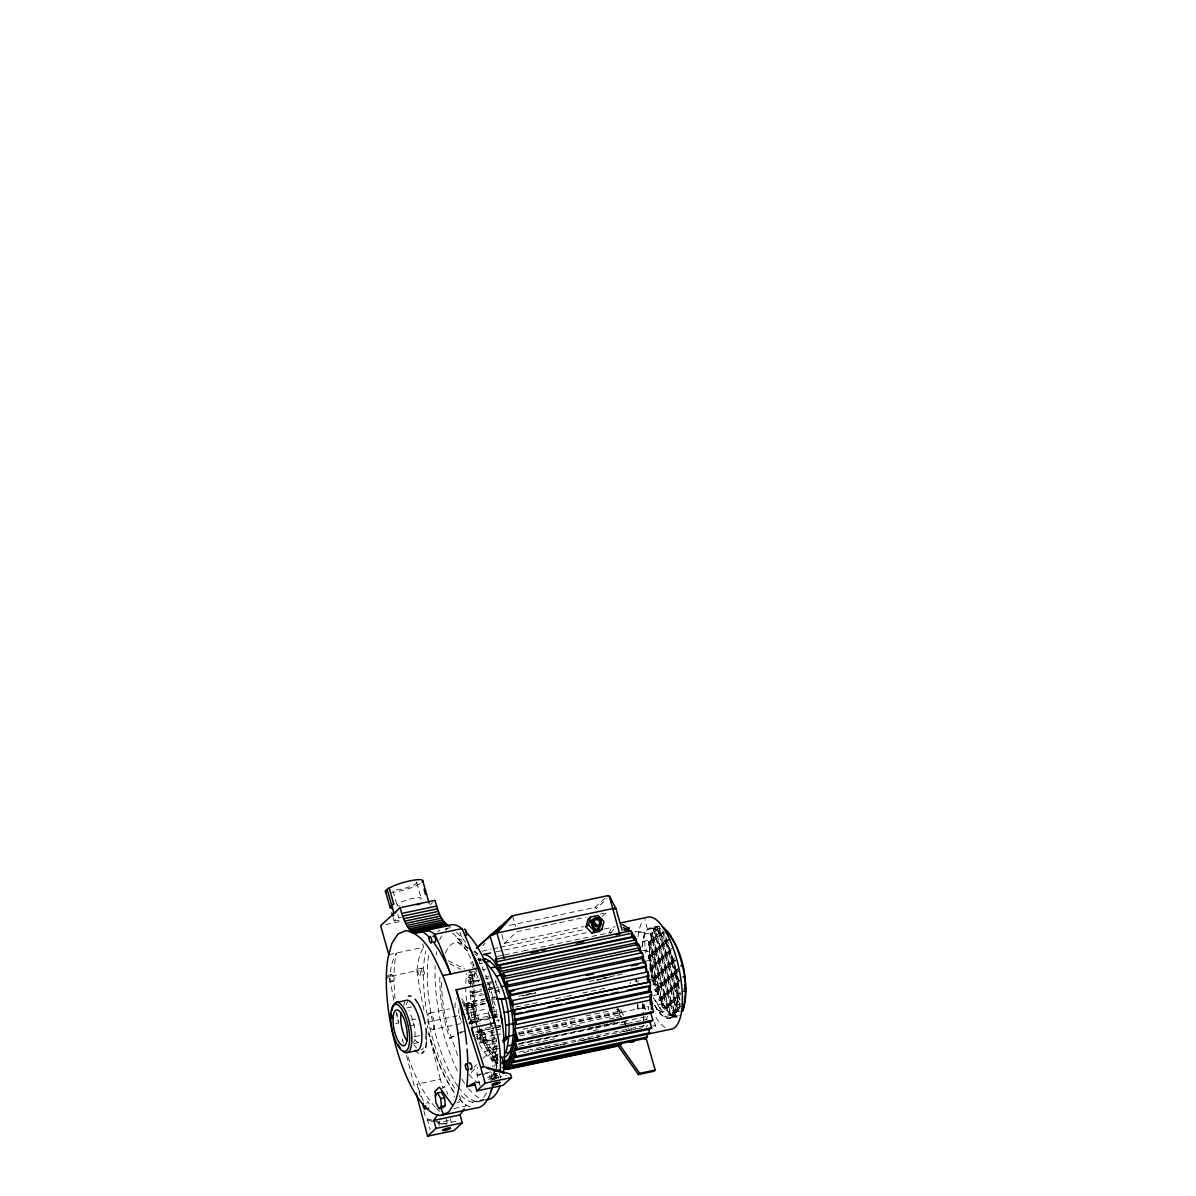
<?xml version="1.0" encoding="UTF-8"?>
<svg xmlns="http://www.w3.org/2000/svg" width="1196" height="1196" viewBox="0 0 1196 1196"><rect width="100%" height="100%" fill="white"/><g stroke="black" fill="none" stroke-linecap="round" stroke-linejoin="round"><path stroke-width="0.75" stroke-dasharray="5 3.75" d="M659.056 926.272L663.361 943.495L660.371 946.245L658.832 946.574L656.305 937.724L660.835 934.659L656.305 937.724M673.243 960.732L671.704 961.061L669.177 952.21L670.732 951.881L675.74 971.601L672.75 974.351L671.21 974.68L668.684 965.83L673.213 962.765L668.684 965.83M676.682 959.581L673.692 962.317L676.218 971.167L676.189 973.2L673.213 975.936L675.725 984.786L675.695 986.82L672.72 989.555L675.232 998.406L675.202 1000.439L672.227 1003.175L674.738 1012.025L674.708 1014.058L673.169 1014.387L674.499 1016.929L673.647 1013.939L678.177 1010.874L675.68 999.991L678.67 997.24L676.174 986.371L679.164 983.62L677.609 983.949L674.634 986.7L677.145 995.535L680.688 993.383M473.616 1022.999L472.659 1022.954C467.666 1018.319 466.066 1009.753 468.249 1003.384L470.013 1002.786C475.006 1007.421 476.606 1015.987 474.423 1022.356L469.759 1023.806M469.041 1024.269L470.551 1023.163C472.943 1015.778 470.91 1004.311 462.418 1002.143L466.41 1009.2L468.384 1019.53M641.953 947.247L643.777 935.616L646.543 930.204L650.205 927.722L657.95 926.093L654.272 928.574C643.598 956.875 651.431 994.908 673.004 1016.211L677.34 1016.809L669.611 1018.454L665.275 1017.841L660.581 1014.193L654.646 1005.402L662.39 1003.773L667.054 1010.844L671.763 1015.24L676.203 1016.66L679.418 1015.255M480.089 1085.654L476.995 1074.785L477.204 1071.676A55.838 19.121 78.1 0 0 477.294 1067.281M642.162 946.2L644.509 934.181L647.499 929.546L659.086 926.242M649.981 955.813L648.217 955.365L649.981 955.813L652.971 953.063L650.445 944.227L648.337 945.064L648.636 941.476L650.176 941.147M653.793 980.66C650.071 963.737 645.406 943.495 655.244 927.917L658.518 926.511L660.386 933.074L655.856 936.139L653.629 928.335L655.378 936.588L648.935 942.523L648.636 941.476M654.646 1005.402L659.325 1012.489L664.034 1016.884L668.459 1018.289L672.316 1016.615C682.677 1000.065 676.951 978.717 673.139 960.896C668.594 949.041 665.036 932.118 651.357 927.872M475.066 971.391C472.241 988.808 474.827 1006.733 479.895 1023.507M648.277 1009.873L648.666 1006.613L518.69 1034.017M652.134 976.908L651.79 978.208L652.179 974.83L650.594 971.87M498.493 1048.638L487.654 1050.925L486.069 1048.04L486.593 1044.9L495.607 1042.987M487.654 1050.925L488.177 1047.786M651.76 933.493L653.465 939.443L651.91 939.772L650.325 934.226L652.179 932.805M647.455 1025.032L646.363 1027.155M496.49 1040.849L483.857 1043.525L482.377 1040.161L483.169 1037.605L494.008 1035.317M483.857 1043.525L484.649 1040.954L483.169 1037.605M519.961 1035.9L619.229 1014.956L617.749 1011.607L618.556 1009.035L613.144 1010.186M619.229 1014.956L620.036 1012.399L618.556 1009.035M472.659 967.848L473.631 964.948L469.505 965.067L472.211 961.823M646.513 1019.291L647.485 1016.391M635.27 981.737L636.466 978.313M650.071 971.765L656.066 954.617L645.691 950.671L656.066 954.617M492.812 1076.221L494.247 1072.887M494.98 1071.212L497.865 1064.545M497.073 1073.201L494.157 1079.928A76.23 26.103 78.1 0 0 497.446 1070.734M469.056 1002.741L465.184 1003.564L463.794 1005.492L467.666 1004.67M663.033 985.594L654.287 979.778L663.033 985.594L654.048 984.577M494.785 1031.984L480.344 1035.033L479.028 1031.311L480.074 1029.412L492.722 1026.751M480.344 1035.033L481.405 1033.135L494.038 1030.459M610.678 933.448L614.923 927.648M439.799 977.296A76.23 26.103 78.1 0 0 446.586 1028.53L449.621 1038.278L455.691 1034.435M635.525 931.654L644.315 932.342L635.405 931.804M643.867 1025.077L641.519 1027.917L637.902 1028.68M663.092 1012.474L655.617 1008.841L663.092 1012.474L653.345 997.105M482.721 945.767L485.157 943.151M474.169 1067.146L476.681 1064.679M482.96 1058.55L486.727 1054.857L490.704 1053.467L485.77 1058.296M471.149 1072.603L477.04 1066.832M393.185 917.691L394.097 920.875L396.504 918.648L401.243 917.123M430.022 904.894L432.474 902.636M475.664 973.185L473.855 974.845L474.423 980.855L469.385 981.916L468.817 975.906L470.641 974.247L475.664 973.185L478.041 977.506L478.46 982.006M501.797 934.554L504.308 943.39L517.031 931.669L585.995 917.123M605.191 898.032L595.01 907.39L506.969 925.973M596.595 908.392L595.01 907.39L596.595 908.392L607.045 898.764M477.234 1025.734L476.113 1021.758L477.398 1020.577L490.031 1017.916M602.141 916.42L605.953 912.907M482.676 1030.115L477.653 1031.176L475.844 1032.836L480.867 1031.774L482.676 1030.115L485.053 1034.435L485.621 1040.43L483.812 1042.105L478.789 1043.166L480.598 1041.492L485.621 1040.43M442.057 1088.51L444.478 1086.282L447.947 1094.4M432.444 1120.263L427.107 1118.753L426.135 1119.65L435.045 1122.162M497.566 1046.44L488.536 1048.339L492.064 1060.732L497.028 1058.744M439.366 1125.81L438.469 1122.64L440.278 1120.966L441.175 1124.15M500.885 1078.314L499.524 1073.545L489.478 1075.667L487.654 1077.327L497.715 1075.219L498.612 1078.388M655.856 936.139L662.3 930.204M648.935 942.523L653.465 939.443M653.21 928.993L654.765 928.664L656.918 936.259L652.388 939.323L650.624 933.119M648.337 945.064L650.445 944.227M649.383 944.107L653.913 941.043L656.425 949.878L653.45 952.629L651.895 952.958L649.383 944.107L653.913 941.043L653.943 939.01L652.134 932.656L651.88 933.897L650.325 934.226M652.852 940.923L657.381 937.843L659.893 946.694L656.918 949.43L655.363 949.759L652.852 940.923L657.381 937.843L655.169 927.976M665.813 936.782L666.815 940.31L662.285 943.39L659.773 934.539L664.303 931.475M659.773 934.539L663.302 932.387M648.441 956.142L652.971 953.063M651.895 952.958L656.425 949.878M655.363 949.759L659.893 946.694M658.832 946.574L663.361 943.495M662.285 943.39L666.815 940.31M648.217 955.365L650.923 967.011L649.533 968.297L649.787 970.076L652.926 968.282L650.445 957.398L653.42 954.662L653.45 952.629L650.938 943.779M648.89 957.727L653.42 954.662L655.931 963.498L652.956 966.248L651.416 966.577L648.89 957.727L650.445 957.398M652.358 954.543L656.888 951.463L659.4 960.313L656.425 963.049L654.87 963.378L652.358 954.543L656.888 951.463L654.391 940.594M655.812 951.358L660.341 948.279L662.868 957.129L659.878 959.865L658.338 960.194L655.812 951.358L660.341 948.279L657.86 937.41M659.28 948.159L663.81 945.094L666.322 953.93L663.346 956.68L661.807 957.009L659.28 948.159L663.81 945.094L661.328 934.211M662.748 944.975L667.278 941.895L669.79 950.745L666.815 953.481L665.26 953.81L662.748 944.975L667.278 941.895L667.308 939.862L665.753 940.191L663.242 931.355M673.258 947.561L668.728 950.626L666.202 941.79L669.192 939.039M666.202 941.79L670.732 938.711M651.416 966.577L655.931 963.498M654.87 963.378L659.4 960.313M658.338 960.194L662.868 957.129M661.807 957.009L666.322 953.93M665.26 953.81L669.79 950.745M648.337 958.235L649.951 957.847L652.478 966.697L649.533 968.297M649.787 970.076L652.926 968.282L655.438 977.117L651.79 979.389L652.179 981.034L653.719 980.72L655.901 978.717L655.931 976.683L653.405 967.833L656.395 965.097L656.425 963.049L653.898 954.214M651.865 968.162L656.395 965.097L658.906 973.933L655.931 976.683L654.376 976.997L651.865 968.162L653.405 967.833M655.333 964.978L659.848 961.898L662.375 970.748L659.385 973.484L657.845 973.813L655.333 964.978L659.848 961.898L657.366 951.029M658.787 961.778L663.317 958.714L665.843 967.549L662.853 970.3L661.313 970.629L658.787 961.778L663.317 958.714L660.835 947.83M662.255 958.594L666.785 955.529L669.297 964.365L666.322 967.115L664.767 967.429L662.255 958.594L666.785 955.529L664.288 944.646M665.724 955.41L670.238 952.33L672.765 961.18L669.775 963.916L668.235 964.245L665.724 955.41L670.238 952.33L667.757 941.461M669.177 952.21L671.165 950.386M651.79 979.389L655.438 977.117M654.376 976.997L658.906 973.933M657.845 973.813L662.375 970.748M661.313 970.629L665.843 967.549M664.767 967.429L669.297 964.365M668.235 964.245L672.765 961.18M671.704 961.061L674.679 958.31M652.179 981.034L655.901 978.717L658.413 987.552L654.825 989.765L655.333 991.29L656.888 990.976L658.876 989.137L658.906 987.104L656.38 978.268L659.355 975.517L659.385 973.484L656.873 964.649M654.84 978.597L659.355 975.517L661.881 984.368L658.906 987.104L657.351 987.433L654.84 978.597L656.38 978.268M658.293 975.398L662.823 972.333L665.35 981.168L662.36 983.919L660.82 984.248L658.293 975.398L662.823 972.333L660.341 961.449M661.762 972.213L666.292 969.149L668.803 977.984L665.828 980.735L664.273 981.049L661.762 972.213L666.292 969.149L663.795 958.265M665.23 969.029L669.745 965.949L672.272 974.8L669.297 977.536L667.742 977.865L665.23 969.029L669.745 965.949L667.263 955.081M679.193 968.416L674.664 971.481L672.152 962.645L675.127 959.895M654.825 989.765L658.413 987.552M657.351 987.433L661.881 984.368M660.82 984.248L665.35 981.168M664.273 981.049L668.803 977.984M667.742 977.865L672.272 974.8M671.21 974.68L675.74 971.601M674.664 971.481L677.654 968.745M655.333 991.29L658.876 989.137L661.388 997.987L658.652 999.408L659.31 1000.813L660.85 1000.484L661.866 997.539L659.355 988.703L662.33 985.953L662.36 983.919L659.848 975.084M657.8 989.017L662.33 985.953L664.856 994.788L661.866 997.539L660.327 997.868L657.8 989.017L659.355 988.703M661.268 985.833L665.798 982.768L668.31 991.604L665.335 994.354L663.795 994.668L661.268 985.833L665.798 982.768L663.302 971.885M664.737 982.649L669.267 979.569L671.778 988.419L668.803 991.155L667.248 991.484L664.737 982.649L669.267 979.569L666.77 968.7M668.19 979.449L672.72 976.385L675.247 985.22L672.257 987.971L670.717 988.3L668.19 979.449L672.72 976.385L670.238 965.516M671.659 976.265L676.189 973.2L678.7 982.036L675.725 984.786L674.185 985.1L671.659 976.265L673.213 975.936M679.657 970.001L676.667 972.752L679.193 981.587L677.639 981.916L675.127 973.081L678.102 970.33M658.652 999.408L661.388 997.987M660.327 997.868L664.856 994.788M663.795 994.668L668.31 991.604M667.248 991.484L671.778 988.419M670.717 988.3L675.247 985.22M674.185 985.1L678.7 982.036M677.639 981.916L680.629 979.18M659.31 1000.813L661.837 999.572L663.526 1005.507L661.986 1005.836L660.297 999.901M664.602 1007.137L663.062 1007.466L660.775 999.452L665.305 996.388L662.823 985.504M664.243 996.268L668.773 993.188L671.285 1002.039L668.31 1004.775L666.755 1005.103L664.243 996.268L668.773 993.188L666.277 982.32M667.697 993.084L672.227 990.004L674.753 998.839L671.763 1001.59L670.223 1001.919L667.697 993.084L672.227 990.004L669.745 979.135M671.165 989.884L675.695 986.82L678.207 995.655L675.232 998.406L673.692 998.735L671.165 989.884L672.72 989.555M662.33 999.123L665.305 996.388L667.817 1005.223L664.841 1007.974L662.33 999.123L660.775 999.452M665.783 995.939L668.28 1006.823L664.318 1009.364L663.496 1008.123L667.817 1005.223M666.755 1005.103L671.285 1002.039M670.223 1001.919L674.753 998.839M673.692 998.735L678.207 995.655M677.145 995.535L680.135 992.8L677.609 983.949M664.318 1009.364L668.28 1006.823L670.283 1013.864L668.728 1014.193L666.725 1007.137M671.12 1014.642L669.566 1014.956L667.219 1006.703L671.733 1003.623L669.252 992.755M670.672 1003.504L675.202 1000.439L677.728 1009.275L674.738 1012.025L673.199 1012.354L670.672 1003.504L672.227 1003.175M681.182 1006.09L676.652 1009.155L674.14 1000.319L678.67 997.24L680.18 1002.547M680.12 1005.971L677.609 997.135L680.584 994.384M667.219 1006.703L671.733 1003.623L674.26 1012.474L671.479 1015.03M673.826 1016.72L675.381 1016.391L674.708 1014.058L672.989 1015.643L669.954 1015.329L674.26 1012.474M673.199 1012.354L677.728 1009.275M676.652 1009.155L679.642 1006.419L677.115 997.569M671.449 1015.957L673.169 1014.387M673.647 1013.939L678.177 1010.874M680.09 1008.004L677.115 1010.755L680.644 1008.587M669.611 1018.454L673.273 1015.957C683.963 987.672 676.114 949.624 654.541 928.32L650.205 927.722M492.916 1004.461L491.765 999.049L492.991 997.868A76.23 26.103 78.1 0 0 480.373 963.318M457.35 1033.628L462.314 1031.206M449.621 1038.278L458.696 1033.867M460.206 1033.135L464.736 1030.922M654.69 1022.401L655.363 1026.078L654.347 1022.55M479.611 1044.661L483.872 1051.777L497.043 1048.339M478.759 1043.241L495.622 1039.189M490.823 1080.437L495.279 1079.016M448.515 1120.517L438.469 1122.64M473.721 1011.801L475.201 1011.368L476.113 1015.464L474.633 1015.897L473.721 1011.801L488.162 1008.751M475.47 1032.043L496.49 1027.409M640.054 1028.246L637.124 1028.889L633.82 1027.304M385.845 924.568L401.512 921.264M450.488 927.692L443.851 929.098A88.355 30.259 78.1 0 1 446.661 929.845M388.879 954.632L423.698 947.292L422.726 943.883M600.512 914.058L604.13 913.296M504.308 943.39L584.156 926.541M482.063 951.134L491.108 949.235M492.916 948.847L498.343 947.71M500.152 947.322L585.158 929.382M496.071 951.852L586.324 932.805M604.369 929.008L615.207 926.721M387.534 975.413L391.406 974.591M418.48 968.88L422.338 968.072M393.783 1000.379A196.249 67.2 78.1 0 1 389.791 976.385L416.866 970.674A80.042 27.403 78.1 0 1 423.698 947.292M497.282 956.441L503.471 955.081M504.503 954.916L522.547 951.104M523.34 950.895L611.784 932.237M388.864 982.006L392.737 981.198A3.364 1.151 78.1 0 0 392.722 976.1A3.364 1.151 78.1 0 0 390.748 976.385A3.364 1.151 78.1 0 0 392.737 981.198M419.811 975.473A3.364 1.151 78.1 0 0 419.796 970.39A3.364 1.151 78.1 0 0 417.823 970.674A3.364 1.151 78.1 0 0 419.811 975.473L423.683 974.665A3.364 1.151 78.1 0 0 423.668 969.582A3.364 1.151 78.1 0 0 421.695 969.851A3.364 1.151 78.1 0 0 423.683 974.665M479.312 963.752L482.915 962.989M655.244 927.917L647.499 929.546L644.823 919.276M655.782 929.292L661.971 927.976M644.509 934.181L652.239 932.551M473.765 971.675L467.038 972.453M482.287 969.866L485.89 969.104M660.865 932.626L659.325 932.955L656.963 926.84L658.832 933.403L660.386 933.074M660.491 933.687L666.68 932.372M468.817 975.906L473.855 974.845M655.378 936.588L656.918 936.259M468.727 977.76L470.656 977.356M642.551 941.476L650.295 939.847M470.641 974.247L473.018 978.567L478.041 977.506M485.546 976.848L489.164 976.086M480.104 979.853L470.013 981.991L471.194 972.213L466.276 969.762M485.516 978.717L489.134 977.954M479.417 980.556L470.402 982.454L470.491 986.222M469.819 983.546A2.945 1.002 78.1 0 0 469.879 979.18A2.945 1.002 78.1 0 0 468.114 979.24A2.945 1.002 78.1 0 0 469.819 983.546L471.747 983.127A2.945 1.002 78.1 0 0 471.807 978.777A2.945 1.002 78.1 0 0 470.043 978.821A2.945 1.002 78.1 0 0 471.747 983.127M486.727 982.783L495.757 980.884M641.789 950.91L649.518 949.28M487.49 983.71L496.534 981.796M486.697 984.981L490.3 984.218M483.752 994.638L472.928 996.926L471.209 995.834L470.82 991.843L481.659 989.555M488.88 988.031L497.91 986.132M481.569 991.021L472.54 992.934L470.82 991.843M488.79 989.496L492.393 988.748M494.202 988.359L499.614 987.223M476.322 1025.301L471.687 1006.255L470.178 993.592L481.27 991.26M488.491 989.735L495.712 988.21M406.64 1007.959L411.275 1006.972A18.254 6.249 78.1 0 0 409.002 1010.874M471.209 995.834L482.033 993.547M494.666 990.886L500.078 989.75M494.576 992.366L500.003 991.215M643.792 961.539L649.981 960.239M485.053 1003.878L474.229 1006.165L472.599 1005.836L471.942 1001.725L484.589 999.049M491.81 997.524L495.413 996.761M470.013 1002.786L465.184 1003.564M471.942 1001.725L484.395 999.766M491.616 998.241L495.234 997.479M464.377 1004.192L468.249 1003.384M467.188 1004.341L471.045 1003.519M429.543 1013.102L449.576 1008.871M463.3 1005.971L484.156 1001.575M650.923 967.011L652.478 966.697M468.249 1005.716L472.121 1004.894M672.152 962.645L673.692 962.317M464.751 1007.062L467.322 1006.524M602.769 978.253L608.181 977.117M609.975 976.728L615.402 975.592M617.196 975.203L622.623 974.067M472.599 1005.836L485.232 1003.175M526.748 994.414L535.778 992.501M602.56 978.418L606.178 977.655M471.687 1006.255L486.383 1003.16M518.87 996.298L524.282 995.162M526.091 994.773L535.12 992.874M589.269 981.453L594.681 980.316M596.49 979.928L610.932 976.878M522.951 995.894L535.599 993.218M596.968 980.272L605.983 978.373M411.095 1019.979L416.507 1018.843M469.266 1007.63L473.123 1006.808M395.562 1023.612L398.926 1022.909M464.676 1009.349L467.262 1008.796M470.148 1009.947L474.02 1009.14M489.642 1008.318L497.192 1006.838M470.865 1012.534L474.722 1011.726M409.615 1025.884L418.211 1024.075M426.897 1022.251L464.437 1014.328M466.216 1013.954L469.789 1013.191M471.329 1015.195L475.201 1014.372M675.127 973.081L676.667 972.752M474.633 1015.897L489.074 1012.863M490.554 1012.429L498.104 1010.949M515.82 1007.092L530.59 1004.102M532.399 1003.713L537.811 1002.577M555.527 998.72L564.886 996.866M566.695 996.477L572.107 995.341M582.601 992.994L608.211 987.717M471.553 1017.751L475.41 1016.944M474.408 1019.112L498.134 1014.103M471.478 1020.038L475.35 1019.216M497.925 1014.896L494.561 1015.598L496.938 1019.919M432.668 1029.607A8.417 2.885 78.1 0 0 432.862 1017.153A8.417 2.885 78.1 0 0 427.794 1017.303A8.417 2.885 78.1 0 0 432.668 1029.607L461.791 1023.462M469.071 1021.922L490.913 1017.318M492.752 1017.258L497.79 1016.211M471.149 1021.877L475.006 1021.07M491.84 1017.527L497.252 1016.391M469.041 1022.759L471.613 1022.221M476.113 1021.758L490.554 1018.708M492.348 1018.334L497.775 1017.198M470.551 1023.163L474.423 1022.356M468.802 1023.761L472.659 1022.954M414.683 1036.693L419.945 1035.587M496.579 1020.741L500.182 1019.979M674.634 986.7L676.174 986.371M413.816 1043.57L418.45 1042.583M494.516 1026.362L499.943 1025.226M497.372 1027.244L500.72 1026.527L498.343 1022.206L498.059 1019.201M479.028 1031.311L500.675 1026.751M653.435 995.461L658.069 994.489L660.207 999.079M495.847 1030.085L501.259 1028.949M475.739 1034.69L477.667 1034.286M477.653 1031.176L480.03 1035.497L485.053 1034.435M476.412 1038.831L481.435 1037.769L483.812 1042.105M495.817 1034.929L501.229 1033.793M522.891 1029.218L540.936 1025.42M542.745 1025.032L553.569 1022.744M555.378 1022.371L560.789 1021.22M562.598 1020.846L568.01 1019.695M569.819 1019.321L575.231 1018.185M586.055 1015.897L611.335 1010.56M677.609 997.135L679.149 996.806L680.15 1000.334M482.377 1040.161L495.009 1037.5M518.481 1032.552L617.749 1011.607M674.14 1000.319L675.68 999.991M484.649 1040.954L495.488 1038.666M518.944 1033.718L620.036 1012.399M519.094 1034.241L621.98 1012.534L623.654 1015.329M531.712 1035.377L537.124 1034.241M538.933 1033.852L544.344 1032.716M546.153 1032.327L551.565 1031.191M567.816 1027.753L573.228 1026.617M575.037 1026.243L580.449 1025.092M609.332 1019.007L614.744 1017.856M616.553 1017.482L621.965 1016.331L617.599 1006.957M677.265 1004.7L683.454 1003.384M663.496 1008.123L665.036 1007.794M486.069 1048.04L497.192 1045.872M659.325 1012.489L667.054 1010.844M588.357 1028.112L593.769 1026.975M595.578 1026.587L600.99 1025.45M602.799 1025.062L608.211 1023.926M610.02 1023.537L615.432 1022.401M521.142 1043.047L571.673 1032.387M573.482 1031.998L578.894 1030.862M580.703 1030.474L645.691 1016.764M518.705 1043.779L627.018 1020.921M518.346 1044.452L623.041 1022.371M675.306 1011.98L681.496 1010.68M519.124 1046.321L526.345 1044.796M528.154 1044.407L533.566 1043.271M535.374 1042.882L540.786 1041.746M542.595 1041.357L548.007 1040.221M549.816 1039.847L557.037 1038.322M593.141 1030.698L598.553 1029.562M620.216 1024.987L625.628 1023.851M627.437 1023.462L647.29 1019.276M496.938 1051.718L491.526 1052.854L493.41 1059.492M669.954 1015.329L671.509 1015M664.034 1016.884L671.763 1015.24M672.316 1016.615L680.046 1014.985M668.459 1018.289L676.203 1016.66M477.249 1028.276C480.643 1038.337 485.068 1048.503 492.931 1055.889L496.803 1055.066C488.402 1047.113 483.812 1036.095 480.433 1025.241M497.745 1055.335L494.142 1056.098L497.028 1066.249L498.373 1065.008L496.445 1058.251M519.288 1052.061L645.646 1025.406M523.519 1052.54L532.549 1050.641M534.358 1050.252L539.77 1049.116M541.579 1048.743L546.991 1047.591M548.8 1047.218L554.211 1046.066M556.02 1045.693L561.432 1044.542M563.241 1044.168L575.874 1041.507M577.668 1041.118L610.169 1034.271M611.963 1033.882L617.39 1032.746M619.184 1032.357L624.611 1031.221M626.405 1030.832L631.832 1029.696M538.634 1049.625L544.045 1048.488M545.854 1048.1L551.266 1046.963M553.075 1046.575L558.487 1045.439M560.296 1045.065L565.708 1043.914M581.944 1040.49L587.371 1039.339M589.165 1038.965L594.591 1037.829M623.46 1031.729L628.887 1030.593M630.681 1030.205L636.093 1029.068M581.166 1040.699L586.578 1039.563M588.387 1039.175L593.799 1038.038M595.608 1037.65L601.02 1036.513M492.064 1060.732L497.491 1059.596M420.259 1096.553L417.09 1084.129L440.292 1079.226A48.692 16.669 78.1 0 0 443.208 1087.986M476.995 1074.785L491.272 1071.765M477.204 1075.533L480.777 1074.785M482.556 1074.412L491.481 1072.528M488.387 1079.285L506.237 1075.518M474.498 1082.948L483.274 1081.094M492.034 1079.241L500.795 1077.402M457.335 1102.398L459.907 1101.86M472.51 1102.189L484.111 1099.737A88.355 30.259 78.1 0 1 468.623 1088.689M453.942 1108.483L466.216 1105.896A107.281 36.732 78.1 0 1 459.354 1099.079M442.505 1124.076L458.561 1120.682M394.097 920.875L399.584 920.576L397.775 914.207M478.893 959.73L481.554 959.715L474.857 953.825M652.866 1025.809L655.707 1025.944M491.765 999.049L494.98 999.213M473.855 951.971L476.636 952.285L480.179 964.753M652.448 984.009L663.242 985.235M434.238 1120.772L446.721 1124.285M436.839 1122.655L442.176 1124.165M492.931 1055.889L497.88 1058.266M448.276 960.747L464.646 968.939M449.621 963.737L460.699 969.283M467.845 951.209L458.113 942.672L457.425 938.531L468.159 947.95M474.364 950.865L478.415 954.617M465.199 946.096L467.875 948.563M478.579 958.459L481.255 960.926M668.728 1014.193L669.566 1014.956M498.478 1060.149C477.922 1040.326 473.377 1009.185 472.076 981.856A54.702 18.732 78.1 0 1 472.764 972.109M483.872 1051.777L489.119 1057.443A51.114 17.491 78.1 0 0 497.207 1059.581M468.982 1074.457L474.378 1080.302A71.999 24.653 78.1 0 0 481.465 1083.711M661.986 1005.836L663.062 1007.466M624.91 1021.279L626.898 1024.299M653.061 997.404L662.823 1012.773M660.85 1000.484L662.39 1003.773M620.679 1009.484L621.98 1012.534M457.62 1055.216L447.872 1027.678A71.999 24.653 78.1 0 1 441.459 979.838M481.405 1033.135L480.074 1029.412M658.069 994.489L653.719 980.72M472.256 1026.377L470.297 1020.083A51.114 17.491 78.1 0 1 466.739 973.933M678.087 983.501L680.105 990.587M662.748 931.804L665.275 940.639M665.724 942.224L668.25 951.074M668.699 952.659L671.21 961.494M671.674 963.094L674.185 971.929M674.634 973.529L677.16 982.365M659.295 934.988L661.807 943.823M662.255 945.423L664.782 954.259M665.23 955.843L667.757 964.694M668.205 966.278L670.717 975.129M671.18 976.713L673.692 985.549M674.14 987.149L676.667 995.984M655.827 938.172L658.353 947.023M658.802 948.607L661.313 957.443M661.777 959.043L664.288 967.878M664.737 969.463L667.263 978.313M667.712 979.898L670.238 988.748M670.687 990.333L673.199 999.168M673.662 1000.768L676.174 1009.603M675.187 1013.61L676.084 1016.75M652.358 941.372L654.885 950.207M655.333 951.792L657.86 960.642M658.308 962.227L660.82 971.062M661.283 972.662L663.795 981.497M664.243 983.097L666.77 991.933M667.219 993.517L669.745 1002.368M670.194 1003.952L672.705 1012.788M650.086 940.818L650.475 942.194M668.758 1006.374L671.15 1014.761M648.905 944.556L651.416 953.391M651.865 954.991L654.391 963.827M654.84 965.411L657.366 974.262M657.815 975.846L660.327 984.697M660.79 986.281L663.302 995.117M663.75 996.717L666.277 1005.552M651.386 968.611L653.898 977.446M654.347 979.031L656.873 987.881M657.322 989.466L659.848 998.316M644.001 1004.461L645.511 1009.768M643.657 1004.595L645.167 1009.902M624.417 1021.548L625.927 1026.856M512.501 915.777L515.521 926.377M495.398 1073.769L496.759 1078.538M489.478 1075.667L490.375 1078.837M416.761 882.738L421.276 898.63M392.991 890.87L397.012 904.998M450.324 1118.843L451.236 1122.027M446.213 1119.067L447.11 1122.252M427.107 1118.753L430.141 1129.413M440.292 1079.226L428.706 1033.733A107.281 36.732 78.1 0 0 454.196 1092.337M423.877 1110.77L425.686 1117.871M403.321 1042.882L402.409 1039.279A107.281 36.732 78.1 0 0 403.844 1044.228M406.535 1055.485L414.788 1087.897M493.305 1006.27L494.456 1011.681M494.83 1013.49L495.607 1017.108M474.229 1006.165L473.571 1002.054M480.867 1031.774L481.435 1037.769M480.03 1035.497L480.598 1041.492M473.018 978.567L473.437 983.067M644.315 932.342L645.287 952.928M642.985 1003.788L643.583 1014.926M643.672 1016.779L643.867 1020.502M642.611 1003.728L643.194 1014.866M643.299 1016.72L643.493 1020.442M636.481 978.164L636.691 981.871M637.872 1004.162L638.26 1011.592M637.498 1004.102L637.887 1011.532M470.133 990.273L470.178 993.592M630.561 982.424A4.201 1.435 78.1 0 1 629.784 983.74M638.29 980.78A4.201 1.435 78.1 0 1 636.257 981.004M484.096 1099.662A88.355 30.259 78.1 0 1 458.621 1087.373M457.724 1086.118A88.355 30.259 78.1 0 1 428.93 953.332M437.766 931.863A88.355 30.259 78.1 0 1 440.008 929.995M456.409 932.476A88.355 30.259 78.1 0 1 465.483 942.269M496.086 1038.263A88.355 30.259 78.1 0 1 496.355 1041.851M496.594 1045.723A88.355 30.259 78.1 0 1 495.906 1071.317M495.682 1073.021A88.355 30.259 78.1 0 1 494.591 1079.42M462.284 1022.401A8.417 2.885 78.1 0 1 461.417 1021.279M460.595 1019.74A8.417 2.885 78.1 0 1 459.309 1015.763M458.92 1013.61A8.417 2.885 78.1 0 1 459.085 1008.183M477.877 1039.234A2.945 1.002 78.1 0 1 477.294 1034.57A2.945 1.002 78.1 0 1 479.192 1036.887A2.945 1.002 78.1 0 1 478.49 1039.967M476.89 1036.11A2.945 1.002 78.1 0 1 477.443 1038.995M455.048 1007.839A17.865 6.115 78.1 0 1 456.752 998.525M461.566 998.765A17.865 6.115 78.1 0 1 469.071 1021.818M489.613 1014.761A107.281 36.732 78.1 0 1 490.211 1018.2M490.779 1021.623A107.281 36.732 78.1 0 1 494.068 1067.101M494.023 1068.94A107.281 36.732 78.1 0 1 493.305 1079.45M439.919 1111.443A107.281 36.732 78.1 0 1 436.495 1108.363M435.344 1107.182A107.281 36.732 78.1 0 1 407.477 1055.425M423.997 1010.112A196.249 67.2 78.1 0 1 416.866 970.674M396.19 1012.399A196.249 67.2 78.1 0 0 398.462 1022.64A94.245 32.262 78.1 0 1 396.863 1013.356M420.035 883.739A19.211 3.603 -15.9 0 1 401.437 890.706L396.16 891.842A19.211 3.603 -15.9 0 1 391.585 892.485M416.522 882.155A12.618 2.362 -15.9 0 1 408.598 887.148A12.618 2.362 -15.9 0 1 393.753 890.003M400.062 905.94A12.618 2.362 -15.9 0 1 401.079 902.188A12.618 2.362 -15.9 0 1 418.241 897.688A12.618 2.362 -15.9 0 1 417.225 901.44M395.024 998.675A94.245 32.262 78.1 0 1 395.592 956.905L396.624 953.003A80.042 27.403 78.1 0 0 389.791 976.385M388.536 976.265A3.364 1.151 78.1 0 1 389.522 980.227A3.364 1.151 78.1 0 1 388.55 981.931M426.972 1103.579A3.364 1.151 78.1 0 1 428.288 1102.144A3.364 1.151 78.1 0 1 429.618 1106.599M469.834 1106.913A94.245 32.262 78.1 0 1 459.503 1099.109M454.196 1092.576A94.245 32.262 78.1 0 1 427.316 1025.54M492.722 1025.495A94.245 32.262 78.1 0 1 494.725 1071.78M494.561 1073.53A94.245 32.262 78.1 0 1 493.709 1080.108M486.428 1092.995A88.355 30.259 78.1 0 1 460.445 1094.953M454.749 1088.196A88.355 30.259 78.1 0 1 425.656 951.059M452.536 933.284A88.355 30.259 78.1 0 1 474.229 965.905M474.962 967.624A88.355 30.259 78.1 0 1 477.099 972.901M488.267 1011.726A88.355 30.259 78.1 0 1 489.867 1020.442M490.166 1022.311A88.355 30.259 78.1 0 1 492.558 1066.772M491.825 1073.844A88.355 30.259 78.1 0 1 491.033 1078.702M462.09 936.543A3.364 1.151 78.1 0 1 460.101 931.729M464.556 1083.187A88.355 30.259 78.1 0 1 461.865 1078.942M457.515 1071.003A88.355 30.259 78.1 0 1 435.195 965.77M436.151 954.991A88.355 30.259 78.1 0 1 436.66 951.702M439.694 940.041A88.355 30.259 78.1 0 1 441.533 935.855M445.495 930.219A88.355 30.259 78.1 0 1 447.753 928.365M497.671 1063.379A3.364 1.151 78.1 0 1 496.34 1058.55A3.364 1.151 78.1 0 1 497.999 1057.997M459.234 1095.626A3.364 1.151 78.1 0 1 460.52 1100.783A3.364 1.151 78.1 0 1 458.591 1100.35M454.091 1097.151A3.364 1.151 78.1 0 1 454.435 1096.224M445.42 953.182A71.999 24.653 78.1 0 1 467.636 948.264M488.611 988.075A71.999 24.653 78.1 0 1 490.734 995.132M497.88 1053.736A71.999 24.653 78.1 0 1 496.295 1065.815M495.323 1069.717A71.999 24.653 78.1 0 1 490.958 1079.196M477.563 959.745A51.114 17.491 78.1 0 1 480.882 960.986M495.009 980.765A51.114 17.491 78.1 0 1 500.406 995.909M457.425 938.531A76.23 26.103 78.1 0 1 464.915 942.149M493.111 1001.097A8.417 2.885 78.1 0 1 496.22 1010.351A8.417 2.885 78.1 0 1 494.561 1016.555M423.354 1100.754A48.692 16.669 78.1 0 1 417.09 1084.129M629.784 1030.294A57.199 19.585 78.1 0 1 627.825 1028.007M626.839 1026.706A57.199 19.585 78.1 0 1 623.938 1022.326M622.324 1019.5A57.199 19.585 78.1 0 1 617.151 1008.378M609.078 933.418A57.199 19.585 78.1 0 1 612.487 926.75M665.111 1027.484A57.199 19.585 78.1 0 1 654.885 1015.808M637.976 936.707A57.199 19.585 78.1 0 1 642.641 921.279M476.636 952.285A6.593 1.241 -15.9 0 1 475.126 952.554M419.034 1053.317A29.362 10.061 78.1 0 1 416.088 1051.389M403.889 1005.343A29.362 10.061 78.1 0 1 404.577 1001.934M426.568 1035.706A29.362 10.061 78.1 0 1 426.553 1040.699M416.552 1047.95A25.714 8.806 78.1 0 1 413.906 1044.661M406.461 1004.64A25.714 8.806 78.1 0 1 407.866 1001.336M425.716 1034.211A25.714 8.806 78.1 0 1 425.612 1039.922M423.399 1047.905A25.714 8.806 78.1 0 1 421.455 1049.625M410.662 1014.776A18.254 6.249 78.1 0 1 413.592 1042.493M418.376 1042.464A18.254 6.249 78.1 0 1 414.683 1039.264M468.085 1007.72A8.417 2.885 78.1 0 0 472.42 1021.025A8.417 2.885 78.1 0 0 473.511 1009.843A8.417 2.885 78.1 0 0 468.085 1007.72"/><path stroke-width="1.5" d="M495.533 959.312L495.323 962.944L496.968 965.277L632.34 936.707L632.549 933.074L630.905 930.742L495.533 959.312L497.177 961.644L496.968 965.277M500.406 1070.644L500.406 1066.772A55.838 19.121 78.1 0 0 494.74 1022.939L482.481 984.203L456.184 989.75A107.281 36.732 78.1 0 1 466.634 1044.123M482.855 959.431L485.427 958.893C500.197 965.665 504.099 984.024 508.898 998.062C512.74 1015.643 516.328 1034.869 509.675 1052.211L505.803 1053.033C513.861 1023.103 507.582 981.109 483.214 960.508M499.001 968.566L499.509 965.426L634.897 936.857L636.481 939.742L635.973 942.882L637.423 946.021M499.509 965.426L501.094 968.312L500.586 971.451L635.973 942.882M682.587 1011.039C689.614 990.647 683.903 966.592 676.398 946.664M586.04 927.005L587.939 919.29L590.361 917.078L598.09 915.433L603.92 921.503L602.022 929.202L599.6 931.43L591.87 933.059L586.04 927.005L588.447 924.777L590.361 917.078M503.322 972.826L502.529 975.398L503.994 978.747L639.382 950.192L640.174 947.621L638.694 944.272L503.322 972.826L504.802 976.19L503.994 978.747M642.237 960.642L643.448 957.219M683.051 1010.351C689.494 982.544 683.678 947.008 662.285 926.691M506.835 981.318L505.773 983.217L507.089 986.939L642.476 958.37L643.523 956.471L642.207 952.749L506.835 981.318L508.151 985.041L507.089 986.939M416.163 1093.293L427.57 1136.2L436.032 1128.411L433.759 1120.458L437.871 1114.448M433.759 1120.458L460.056 1114.911L464.168 1108.901M509.675 1052.211L506.132 1056.487L503.561 1057.025M496.549 958.624L490.016 935.661L496.938 933.03L512.501 915.777L607.732 895.684L609.661 896.357L616.104 909.05L612.472 908.646L496.938 933.03A5.741 1.076 -15.9 0 0 490.016 935.661L476.501 948.099M492.468 935.317L512.501 915.777L490.016 935.661M502.514 1040.774L505.863 1037.231L513.293 1035.183M503.247 1042.523L509.421 1035.99M508.629 1059.357L510.752 1066.817L512.082 1065.516L647.455 1036.947L646.543 1033.763M655.184 1070.046L639.711 1073.32L619.05 1043.958L617.704 1045.199L638.38 1074.546L653.838 1071.287L655.184 1070.046L646.124 1038.248L644.764 1039.429L647.455 1036.947M593.62 925.659L594.95 924.373M449.696 926.063C440.158 921.653 437.93 909.423 434.925 900.379L400.107 907.734L380.627 925.659L388.879 954.632M646.438 966.024L511.066 994.594L509.78 995.775L645.152 967.205L646.438 966.024L645.317 962.047L509.93 990.617L508.644 991.798L514.056 990.662M591.87 933.059L594.277 930.847L602.022 929.202M440.158 1092.352L437.572 1092.89L435.209 1095.073L435.942 1102.906L439.052 1108.557L442.924 1107.75L445.286 1105.567L444.553 1097.734L441.444 1092.083M483.064 1067.221L483.782 1066.563L510.528 1074.098L511.529 1077.566L503.068 1085.34L476.77 1090.902L474.498 1082.948L466.829 1086.656A107.281 36.732 78.1 0 0 467.83 1069.673M439.052 1108.557L441.414 1106.375L445.286 1105.567M515.072 1034.779L516.941 1041.327L518.152 1040.221L653.524 1011.652L650.235 1000.08L514.848 1028.65L518.152 1040.221M514.34 1043.734L516.119 1049.953L517.464 1048.728L652.837 1020.158L650.564 1012.145M476.77 1090.902L485.217 1083.113L511.529 1077.566M512.89 1050.522L514.908 1057.608L516.253 1056.367L651.626 1027.812L649.592 1020.681M502.888 1063.02L504.727 1069.463L509.675 1067.475M510.976 1055.709L512.935 1062.586L514.28 1061.345L649.652 1032.791L648.77 1029.681M505.699 1060.972L508.046 1069.224L509.391 1067.983L621.307 1044.377L617.704 1045.199L619.05 1043.958M460.056 1114.911L462.329 1122.865L453.867 1130.654L427.57 1136.2M671.091 936.378L670.373 935.302L668.833 935.631M645.317 962.047L644.016 963.229L641.908 956.964M653.524 1011.652L652.313 1012.773L516.941 1041.327M652.837 1020.158L651.506 1021.399L516.119 1049.953M651.626 1027.812L650.28 1029.038L514.908 1057.608M648.322 1034.017L649.652 1032.791M638.38 1074.546L639.711 1073.32M437.033 1089.541L436.989 1089.586A191.375 35.865 -15.9 0 0 434.761 1091.754L436.077 1095.581M476.561 948.174L499.779 927.483M422.009 882.17A18.927 3.543 -15.9 0 0 412.261 880.391A18.927 3.543 -15.9 0 0 389.193 888.09L393.723 903.997L391.72 905.417A18.927 3.543 -15.9 0 0 391.346 907.42M440.965 1115.434L448.814 1111.951L454.929 1102.398A94.245 32.262 78.1 0 0 442.864 975.652C434.447 958.654 426.628 935.078 405.788 930.548L397.939 934.031L391.81 943.569L387.848 958.534A94.245 32.262 78.1 0 0 399.942 1059.551A94.245 32.262 78.1 0 0 440.965 1115.434L475.769 1108.094A94.245 32.262 78.1 0 0 492.229 1087.358M503.74 1061.824L508.3 1059.85C523.474 1028.934 511.44 989.406 494.277 961.405A54.702 18.732 78.1 0 0 483.438 954.513L490.659 953.003M624.163 929.815L629.066 928.051M624.312 929.845L629.216 928.081M505.863 1037.231L505.699 1025.435L513.129 1023.567M511.066 1000.873L512.546 1000.439L513.443 1004.55L511.978 1004.984L511.066 1000.873L647.918 971.885L648.83 975.996L647.35 976.429M647.918 971.885L646.438 972.318L645.152 967.205M505.699 1025.435L504.174 1012.578L511.634 1010.904M482.496 959.536L485.427 958.893M400.107 907.734L401.736 913.445L436.555 906.105M401.736 913.445L402.633 916.151L437.452 908.796M402.633 916.151L403.605 918.722L438.409 911.382M403.605 918.722L404.622 921.159L439.44 913.804M404.622 921.159L405.698 923.417L440.517 916.076M405.698 923.417L406.819 925.495L441.623 918.154M406.819 925.495L407.956 927.363L442.774 920.008M407.956 927.363L409.122 928.993L443.94 921.653M409.122 928.993L410.288 930.398L445.106 923.058M410.288 930.398L411.469 931.549L446.272 924.194M411.469 931.549L412.62 932.432L447.424 925.076M414.877 933.403L428.033 930.623M421.5 931.385A73.554 25.191 78.1 0 1 434.791 934.345L461.865 928.619A196.249 67.2 78.1 0 1 477.667 968.297A94.245 32.262 78.1 0 1 490.166 1010.919M620.649 922.908L647.948 917.153A57.199 19.585 78.1 0 1 678.969 968.596A57.199 19.585 78.1 0 1 671.868 1029.008L512.935 1062.586M486.503 962.092L490.375 961.285M531.233 952.674L538.454 951.149M542.072 950.386L545.675 949.624M576.367 943.151L583.588 941.626M616.09 934.779L619.707 934.016L609.392 896.327L607.732 895.684M497.177 961.644L632.549 933.074M442.864 975.652L477.667 968.297M491.676 967.669L495.548 966.861M501.094 968.312L636.481 939.742M496.699 976.071L500.571 975.263M504.802 976.19L640.174 947.621M395.891 1002.562L405.952 1000.439A25.714 8.806 78.1 0 1 420.738 1025.376A25.714 8.806 78.1 0 1 415.251 1050.447M501.259 986.715L505.131 985.893M508.151 985.041L643.523 956.471M586.264 975.428L593.485 973.903M631.383 965.905L638.604 964.38M496.594 999.288L508.898 998.062M680.808 965.845L682.348 965.516M511.978 1004.984L648.83 975.996M512.949 1010.172L649.951 981.946L650.609 986.072L515.222 1014.627L513.607 1014.298L512.949 1010.172L649.951 981.946M682.916 977.072L684.456 976.743M513.607 1014.298L522.622 1012.384M526.24 1011.622L533.461 1010.112M547.903 1007.062L562.344 1004.012M565.947 1003.25L578.58 1000.589M587.61 998.675L607.463 994.489M611.081 993.727L618.302 992.202M627.317 990.303L647.171 986.117M473.616 1036.14A55.838 19.121 78.1 0 0 471.538 1027.827L494.74 1022.939M651.342 991.947L649.637 990.856L514.25 1019.426L515.969 1020.517L651.342 991.947L651.73 995.939L516.343 1024.509L514.624 1023.417M684.007 988.928L685.562 988.599L684.575 985.16M684.052 991.2L685.667 991.11L684.112 991.439M407.537 1052.555L417.598 1050.432M682.916 1005.402L684.456 1005.074M508.24 1045.767L512.112 1044.945M456.184 989.75L480.687 1067.206L483.782 1066.563L471.538 1027.827M502.47 1067.475L506.072 1066.712M510.752 1066.817L646.124 1038.248M494.845 1071.018L500.197 1069.882M630.322 1042.478L633.94 1041.716M504.727 1069.463L519.169 1066.428M522.772 1065.666L616.643 1045.857M508.046 1069.224L618.153 1045.992M466.829 1086.656L475.589 1084.817M437.572 1092.89L440.681 1098.556L444.553 1097.734M436.032 1128.411L462.329 1122.865M496.49 998.451L505.026 998.869M646.901 979.33L650.504 979.733M486.623 1068.222L504.458 1073.261M421.5 931.385L422.622 931.774A94.125 32.232 78.1 0 1 429.454 937.529M623.295 927.378L628.468 931.744M412.62 932.432L413.741 933.03L448.56 925.689A73.614 25.206 78.1 0 1 461.865 928.619M663.182 927.543L668.235 932.058L675.755 945.259M588.447 924.777L594.277 930.847M452.791 1105.747L439.575 1087.328M631.548 935.706L633.432 938.576M648.471 989.421L650.415 992.486M650.041 999.318L651.999 1002.398M650.744 1001.157L652.702 1004.236M631.533 935.317L632.34 936.707M500.391 1015.972L501.976 1018.857L502.529 1024.867M638.873 949.146L640.323 952.27M443.477 1114.313L441.13 1108.752M616.613 910.829L622.144 930.249M496.938 933.03L504.159 958.385M509.93 990.617L511.066 994.594M514.729 1039.1L517.464 1048.728M513.712 1047.457L516.253 1056.367M512.067 1053.586L514.28 1061.345M509.81 1057.533L512.082 1065.516M507.209 1060.329L509.391 1067.983M504.189 1061.629L506.072 1068.237M480.687 1067.206L485.217 1083.113M422.816 881.004L429.125 903.144M424.027 889.241L425.537 894.533M387.19 889.51L393.992 913.355M391.825 912.922L392.737 916.106M385.456 891.17L389.986 907.076M647.141 975.637L648.426 982.394M501.408 999.527L504.174 1012.578M514.579 1010.515L515.222 1014.627M648.905 985.788L649.637 990.856M515.969 1020.517L516.343 1024.509M440.681 1098.556L441.414 1106.375M633.97 935.227L634.03 939.099M650.011 994.848L650.415 1004.461M469.071 947.621A88.355 30.259 78.1 0 1 494.322 1023.372M492.707 1086.402A88.355 30.259 78.1 0 1 490.3 1092.172M482.481 984.203A107.281 36.732 78.1 0 1 484.754 992.545M485.187 994.235A107.281 36.732 78.1 0 1 486.817 1001.037M467.083 1049.101A107.281 36.732 78.1 0 1 467.8 1063.543M393.604 915.374A18.927 3.543 -15.9 0 1 395.996 911.935M416.836 904.684A18.927 3.543 -15.9 0 1 419.781 904.116M392.617 908.482A19.211 3.603 -15.9 0 1 393.723 903.997M385.979 892.141A19.211 3.603 -15.9 0 1 389.193 888.09M433.161 941.85A94.125 32.232 78.1 0 1 450.593 974.022A196.249 67.2 78.1 0 0 434.791 934.33M433.072 936.737A3.364 1.151 78.1 0 1 434.567 936.333A3.364 1.151 78.1 0 1 435.673 940.714A3.364 1.151 78.1 0 1 434.357 941.895M386.921 978.014A3.364 1.151 78.1 0 1 386.921 976.489M469.295 1063.932A3.364 1.151 78.1 0 1 470.925 1063.707A3.364 1.151 78.1 0 1 471.867 1068.372A3.364 1.151 78.1 0 1 470.252 1068.596M425.582 1105.747A3.364 1.151 78.1 0 1 424.445 1108.842A3.364 1.151 78.1 0 1 423.279 1103.131M428.646 1108.318A3.364 1.151 78.1 0 1 428.303 1108.019M465.259 931.759A88.355 30.259 78.1 0 1 503.187 1073.066M499.883 1086.342A88.355 30.259 78.1 0 1 485.74 1099.872M464.138 929.651A3.364 1.151 78.1 0 1 465.842 930.413A3.364 1.151 78.1 0 1 466.545 934.853A3.364 1.151 78.1 0 1 464.96 934.868M500.377 1056.845A3.364 1.151 78.1 0 1 502.664 1059.462A3.364 1.151 78.1 0 1 501.528 1062.556M622.354 924.433A57.199 19.585 78.1 0 1 630.098 931.221M632.071 933.897A57.199 19.585 78.1 0 1 638.754 946.066M639.501 947.77A57.199 19.585 78.1 0 1 641.998 954.064M643.179 957.398A57.199 19.585 78.1 0 1 649.428 982.469M649.996 986.147A57.199 19.585 78.1 0 1 650.475 989.75M651.028 995.102A57.199 19.585 78.1 0 1 651.401 1009.215M612.472 908.646A5.741 1.076 -15.9 0 1 616.104 909.05M593.709 922.55A2.915 2.691 47.4 0 1 596.49 926.257M391.929 1010.56A25.714 8.806 78.1 0 1 403.157 1007.077A25.714 8.806 78.1 0 1 411.828 1039.802A25.714 8.806 78.1 0 1 402.618 1050.88M399.987 1047.606A25.714 8.806 78.1 0 1 398.268 1044.646M391.63 1017.96A25.714 8.806 78.1 0 1 391.6 1015M408.404 996.193A29.362 10.061 78.1 0 1 411.08 996.178M415.027 999.153A29.362 10.061 78.1 0 1 425.148 1023.911M425.911 1028.44A29.362 10.061 78.1 0 1 426.479 1033.942M426.449 1042.224A29.362 10.061 78.1 0 1 425.552 1047.561M423.937 1051.329A29.362 10.061 78.1 0 1 421.71 1053.287M436.555 1089.646A188.206 35.267 -15.9 0 1 439.052 1087.433M406.954 1040.894A18.254 6.249 78.1 0 1 401.273 1012.504M590.749 921.354C598.673 946.2 609.392 905.118 590.749 921.354M590.824 920.935C596.909 946.38 610.917 906.179 590.824 920.935M499.883 1082.41L499.524 1082.305A4.201 0.792 -15.9 0 0 494.546 1083.292A4.201 0.792 -15.9 0 0 491.99 1084.936L492.348 1085.041A4.201 0.792 -15.9 0 0 497.327 1084.054A4.201 0.792 -15.9 0 0 499.883 1082.41M429.155 938.262A3.364 1.151 78.1 0 0 431.143 943.076A3.364 1.151 78.1 0 0 431.143 937.993A3.364 1.151 78.1 0 0 429.155 938.262M465.394 1065.457A3.364 1.151 78.1 0 0 467.382 1070.271A3.364 1.151 78.1 0 0 467.367 1065.173A3.364 1.151 78.1 0 0 465.394 1065.457M444.508 1130.474A4.201 0.792 -15.9 0 0 450.533 1128.097A4.201 0.792 -15.9 0 0 444.404 1129.084A4.201 0.792 -15.9 0 0 444.508 1130.474M594.143 922.28A2.915 2.691 47.4 0 0 598.404 924.971A2.915 2.691 47.4 0 0 598.284 920.098A2.915 2.691 47.4 0 0 594.143 922.28M592.498 922.176A4.649 4.276 47.4 0 0 599.256 926.452A4.649 4.276 47.4 0 0 599.076 918.707A4.649 4.276 47.4 0 0 592.498 922.176M390.853 1013.595A24.01 8.223 78.1 0 0 403.426 1051.254A24.01 8.223 78.1 0 0 406.221 1018.813A24.01 8.223 78.1 0 0 390.853 1013.595M393.05 1017.587A18.254 6.249 78.1 0 0 402.903 1045.723A18.254 6.249 78.1 0 0 404.547 1020.352A18.254 6.249 78.1 0 0 393.05 1017.587"/></g></svg>
